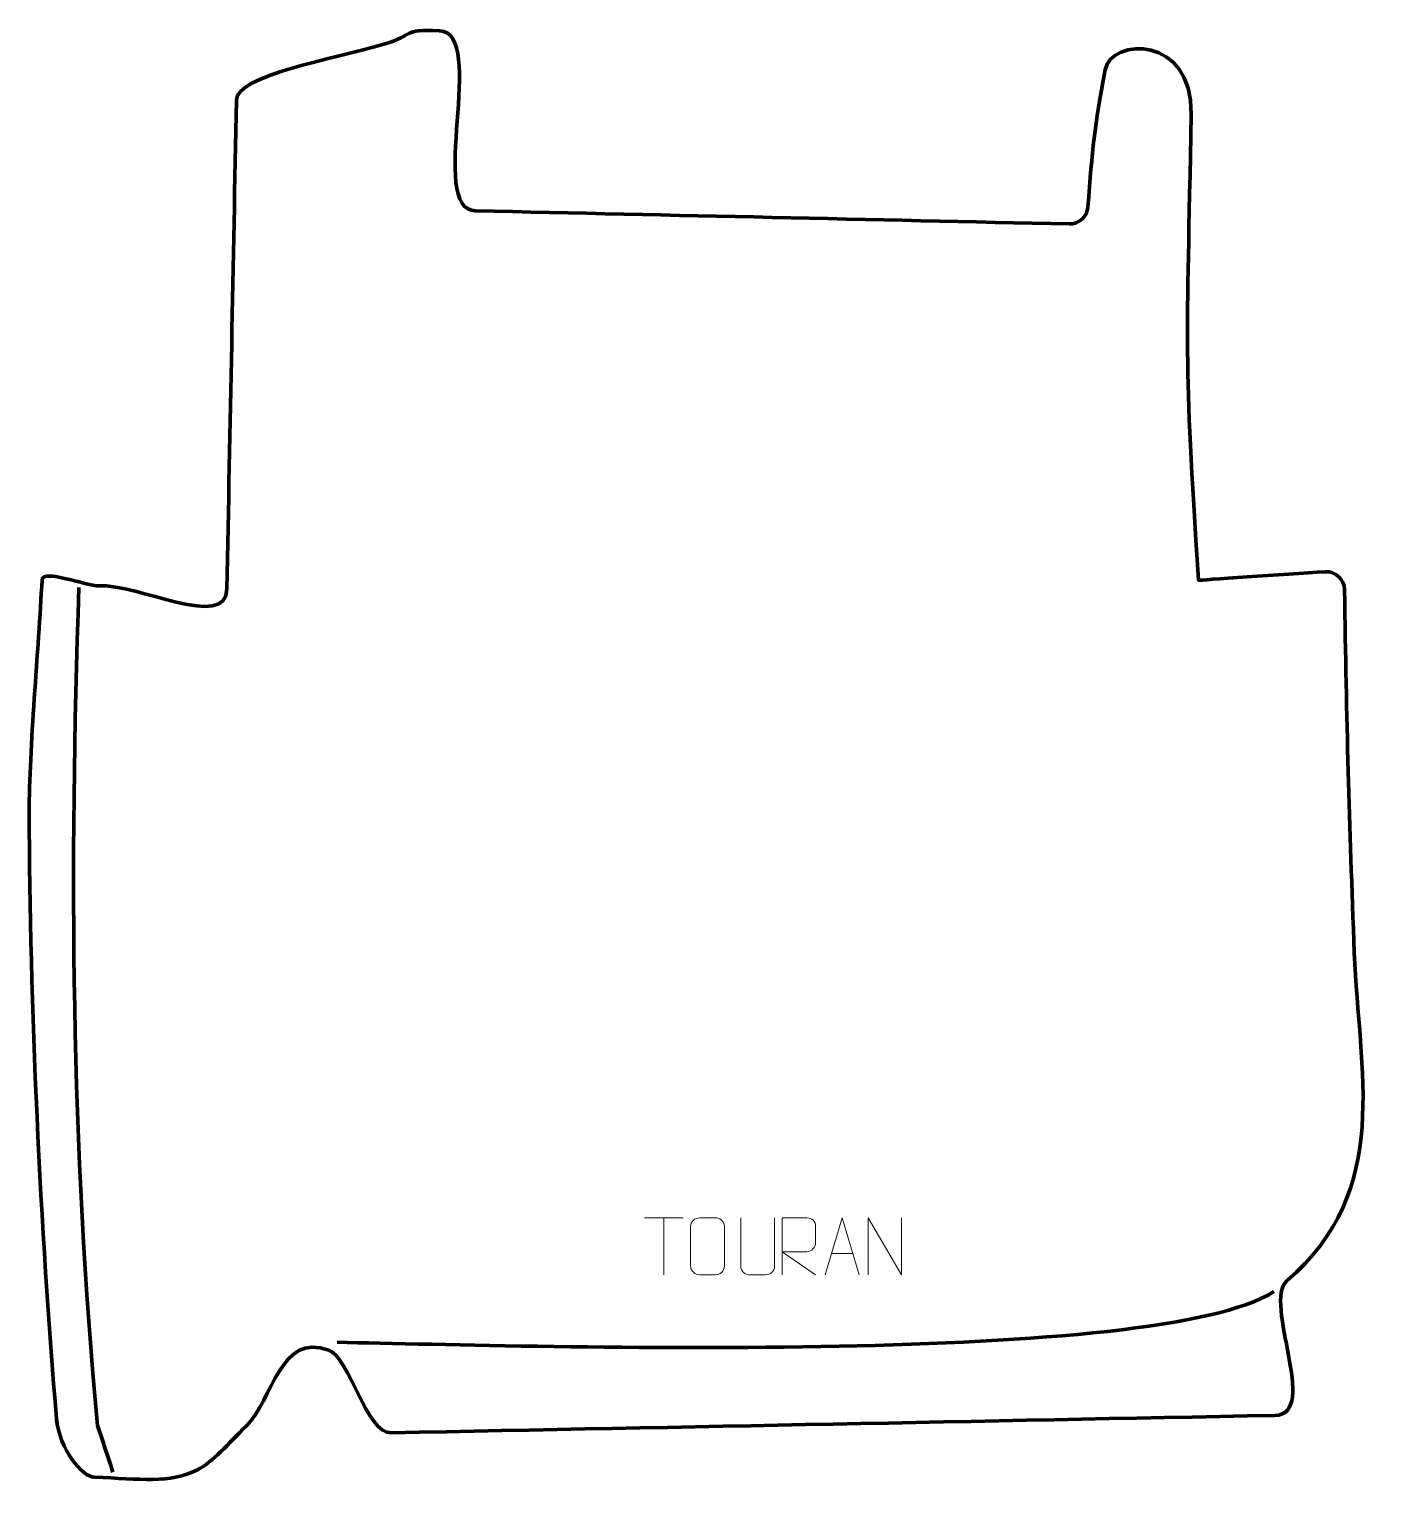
# Model space of a CAD drawing. Header units: millimetres. Extents: x -998 to -400, y -418 to 220.
import ezdxf

# ---------------------------------------------------------------- set-up
doc = ezdxf.new("R2010")
doc.units = ezdxf.units.MM
doc.header["$MEASUREMENT"] = 0
for name, color, linetype in [('layer 1', 7, 'Continuous'), ('layer 2', 7, 'Continuous'), ('layer 3', 7, 'Continuous')]:
    doc.layers.add(name, color=color, linetype=linetype)

msp = doc.modelspace()

# ---------------------------------------------------------------- linework, layer by layer
at = {"layer": 'layer 1', "color": 250, "lineweight": 9}
for points in [[(-728.1534, -301.3372), (-728.1534, -301.3372), (-711.1662, -301.3372), (-711.1662, -301.3372)], [(-719.6596, -326.2672), (-719.6596, -326.2672), (-719.6596, -301.3137), (-719.6596, -301.3137)], [(-646.1673, -317.0141), (-646.1673, -317.0141), (-636.6716, -317.0141), (-636.6716, -317.0141)]]:
    msp.add_open_spline(points, degree=3, dxfattribs=at)
for points, knots in [([(-704.012, -301.3142), (-701.6863, -301.3142), (-699.3602, -301.3142), (-697.0341, -301.3142), (-697.0341, -301.3142), (-695.0875, -301.2786), (-693.0961, -302.7702), (-693.0694, -305.2078), (-693.0694, -305.2078), (-693.0698, -310.9547), (-693.0698, -316.702), (-693.0694, -322.4497), (-693.0694, -322.4497), (-693.2092, -324.7731), (-694.8864, -326.2527), (-697.0341, -326.2635), (-697.0341, -326.2635), (-699.366, -326.2631), (-701.6979, -326.2631), (-704.0294, -326.2635), (-704.0294, -326.2635), (-705.9544, -326.3689), (-707.9265, -324.4844), (-707.9153, -322.4671), (-707.9153, -322.4671), (-707.915, -316.697), (-707.915, -310.9273), (-707.9153, -305.158), (-707.9153, -305.158), (-707.9111, -303.0199), (-706.1644, -301.3007), (-704.012, -301.3142)], [0, 0, 0, 0, 0.11111111, 0.11111111, 0.11111111, 0.11111111, 0.22222222, 0.22222222, 0.22222222, 0.22222222, 0.33333333, 0.33333333, 0.33333333, 0.33333333, 0.44444444, 0.44444444, 0.44444444, 0.44444444, 0.55555556, 0.55555556, 0.55555556, 0.55555556, 0.66666667, 0.66666667, 0.66666667, 0.66666667, 0.77777778, 0.77777778, 0.77777778, 0.77777778, 1, 1, 1, 1]), ([(-671.154, -301.3098), (-671.1544, -306.8493), (-671.0586, -317.0511), (-671.0582, -322.5915), (-671.0582, -322.5915), (-671.198, -324.831), (-672.8752, -326.2572), (-675.0229, -326.2677), (-675.0229, -326.2677), (-677.3548, -326.2673), (-679.6867, -326.2673), (-682.0182, -326.2677), (-682.0182, -326.2677), (-683.9432, -326.3692), (-685.9153, -324.5527), (-685.9041, -322.6082), (-685.9041, -322.6082), (-685.9038, -317.0463), (-685.8084, -306.8709), (-685.8088, -301.3098)], [0, 0, 0, 0, 0.16666667, 0.16666667, 0.16666667, 0.16666667, 0.33333333, 0.33333333, 0.33333333, 0.33333333, 0.5, 0.5, 0.5, 0.5, 0.66666667, 0.66666667, 0.66666667, 0.66666667, 1, 1, 1, 1]), ([(-667.7514, -326.2635), (-667.7514, -326.2635), (-667.7514, -301.31), (-667.7514, -301.31), (-667.7514, -301.31), (-664.1566, -301.31), (-660.5611, -301.31), (-656.9659, -301.31), (-656.9659, -301.31), (-654.6406, -301.3477), (-653.0833, -302.8377), (-653.0874, -305.2041), (-653.0874, -305.2041), (-653.0878, -307.2396), (-653.0878, -310.299), (-653.0874, -312.335), (-653.0874, -312.335), (-653.0939, -314.2105), (-654.9062, -316.1523), (-656.9157, -316.1714), (-656.9157, -316.1714), (-656.9157, -316.1714), (-667.7514, -316.1714), (-667.7514, -316.1714), (-667.7514, -316.1714), (-667.7514, -316.1714), (-653.0967, -326.2635), (-653.0967, -326.2635)], [0, 0, 0, 0, 0.125, 0.125, 0.125, 0.125, 0.25, 0.25, 0.25, 0.25, 0.375, 0.375, 0.375, 0.375, 0.5, 0.5, 0.5, 0.5, 0.625, 0.625, 0.625, 0.625, 0.75, 0.75, 0.75, 0.75, 1, 1, 1, 1]), ([(-648.8899, -326.2635), (-648.8899, -326.2635), (-641.5189, -301.31), (-641.5189, -301.31), (-641.5189, -301.31), (-641.5189, -301.31), (-633.949, -326.2635), (-633.949, -326.2635)], [0, 0, 0, 0, 0.33333333, 0.33333333, 0.33333333, 0.33333333, 1, 1, 1, 1]), ([(-630.043, -326.2635), (-630.043, -326.2635), (-630.043, -301.31), (-630.043, -301.31), (-630.043, -301.31), (-630.043, -301.31), (-615.3882, -326.2635), (-615.3882, -326.2635), (-615.3882, -326.2635), (-615.3882, -326.2635), (-615.3882, -301.31), (-615.3882, -301.31)], [0, 0, 0, 0, 0.25, 0.25, 0.25, 0.25, 0.5, 0.5, 0.5, 0.5, 1, 1, 1, 1])]:
    msp.add_open_spline(points, degree=3, knots=knots, dxfattribs=at)
at = {"layer": 'layer 2', "color": 230, "lineweight": 200}
msp.add_open_spline([(-429.6935, -18.211), (-447.0486, -19.2464), (-485.1874, -21.948), (-485.1874, -21.948), (-485.1874, -21.948), (-491.9032, 77.6007), (-490.3194, 77.7042), (-488.4527, 182.2807), (-488.4527, 182.2807), (-487.8311, 217.0975), (-523.5506, 215.9228), (-526.1636, 201.6752), (-526.1636, 201.6752), (-530.8277, 176.2458), (-531.8288, 167.3643), (-533.7216, 141.6043), (-533.7216, 141.6043), (-534.0339, 137.3532), (-537.6155, 134.0982), (-541.877, 134.1925), (-541.877, 134.1925), (-628.6847, 136.1129), (-715.4923, 138.0332), (-802.3, 139.9536), (-802.3, 139.9536), (-823.5812, 140.4243), (-796.8734, 218.0458), (-817.94, 218.8931), (-817.94, 218.8931), (-835.2872, 219.5909), (-827.8029, 217.1657), (-842.3945, 212.9524), (-842.3945, 212.9524), (-866.4634, 206.0024), (-906.7782, 199.2917), (-906.9903, 188.4419), (-906.9903, 188.4419), (-908.3861, 117.0476), (-909.7819, 45.6533), (-911.1777, -25.7409), (-911.1777, -25.7409), (-911.5381, -44.1827), (-949.9353, -23.4471), (-967.4538, -24.345), (-967.4538, -24.345), (-972.4294, -24.5999), (-991.9653, -16.6793), (-992.2226, -21.8172), (-992.2226, -21.8172), (-993.7342, -51.9965), (-997.8943, -95.8997), (-997.8424, -123.8112), (-997.8424, -123.8112), (-997.6886, -206.5107), (-992.8641, -307.7633), (-985.8304, -389.3647), (-985.8304, -389.3647), (-984.6846, -402.6581), (-974.5411, -414.8553), (-969.3114, -415.0145), (-969.3114, -415.0145), (-949.0229, -415.632), (-936.353, -417.9043), (-924.1275, -411.7249), (-924.1275, -411.7249), (-917.2853, -408.2665), (-910.8869, -400.4815), (-902.6361, -392.4907), (-902.6361, -392.4907), (-891.0854, -381.3041), (-888.069, -351.2545), (-866.4993, -359.2905), (-866.4993, -359.2905), (-857.2399, -362.7401), (-850.4033, -395.7288), (-839.0442, -395.5055), (-839.0442, -395.5055), (-709.9485, -392.9665), (-580.8527, -390.4277), (-451.7569, -387.8887), (-451.7569, -387.8887), (-432.0064, -387.5003), (-457.2245, -338.0961), (-446.5073, -328.9106), (-446.5073, -328.9106), (-400.0232, -289.0702), (-414.996, -236.6755), (-416.9557, -185.2581), (-416.9557, -185.2581), (-419.1487, -127.7164), (-420.4639, -83.4221), (-421.2192, -26.0916), (-421.2192, -26.0916), (-421.2788, -21.5693), (-425.1788, -17.9425), (-429.6935, -18.211)], degree=3, knots=[0, 0, 0, 0, 0.04, 0.04, 0.04, 0.04, 0.08, 0.08, 0.08, 0.08, 0.12, 0.12, 0.12, 0.12, 0.16, 0.16, 0.16, 0.16, 0.2, 0.2, 0.2, 0.2, 0.24, 0.24, 0.24, 0.24, 0.28, 0.28, 0.28, 0.28, 0.32, 0.32, 0.32, 0.32, 0.36, 0.36, 0.36, 0.36, 0.4, 0.4, 0.4, 0.4, 0.44, 0.44, 0.44, 0.44, 0.48, 0.48, 0.48, 0.48, 0.52, 0.52, 0.52, 0.52, 0.56, 0.56, 0.56, 0.56, 0.6, 0.6, 0.6, 0.6, 0.64, 0.64, 0.64, 0.64, 0.68, 0.68, 0.68, 0.68, 0.72, 0.72, 0.72, 0.72, 0.76, 0.76, 0.76, 0.76, 0.8, 0.8, 0.8, 0.8, 0.84, 0.84, 0.84, 0.84, 0.88, 0.88, 0.88, 0.88, 0.92, 0.92, 0.92, 0.92, 1, 1, 1, 1], dxfattribs=at)
at = {"layer": 'layer 3', "color": 142, "lineweight": 200}
msp.add_open_spline([(-976.0277, -25.1336), (-980.3026, -147.5514), (-979.5023, -270.3059), (-967.8484, -392.3559), (-967.8484, -392.3559), (-965.6143, -399.1408), (-963.3803, -405.9257), (-961.1462, -412.7106)], degree=3, knots=[0, 0, 0, 0, 0.33333333, 0.33333333, 0.33333333, 0.33333333, 1, 1, 1, 1], dxfattribs=at)
msp.add_open_spline([(-452.2094, -333.6519), (-503.0844, -366.0714), (-772.8025, -357.6471), (-862.8096, -355.8483)], degree=3, dxfattribs=at)

doc.saveas('drawing.dxf')
